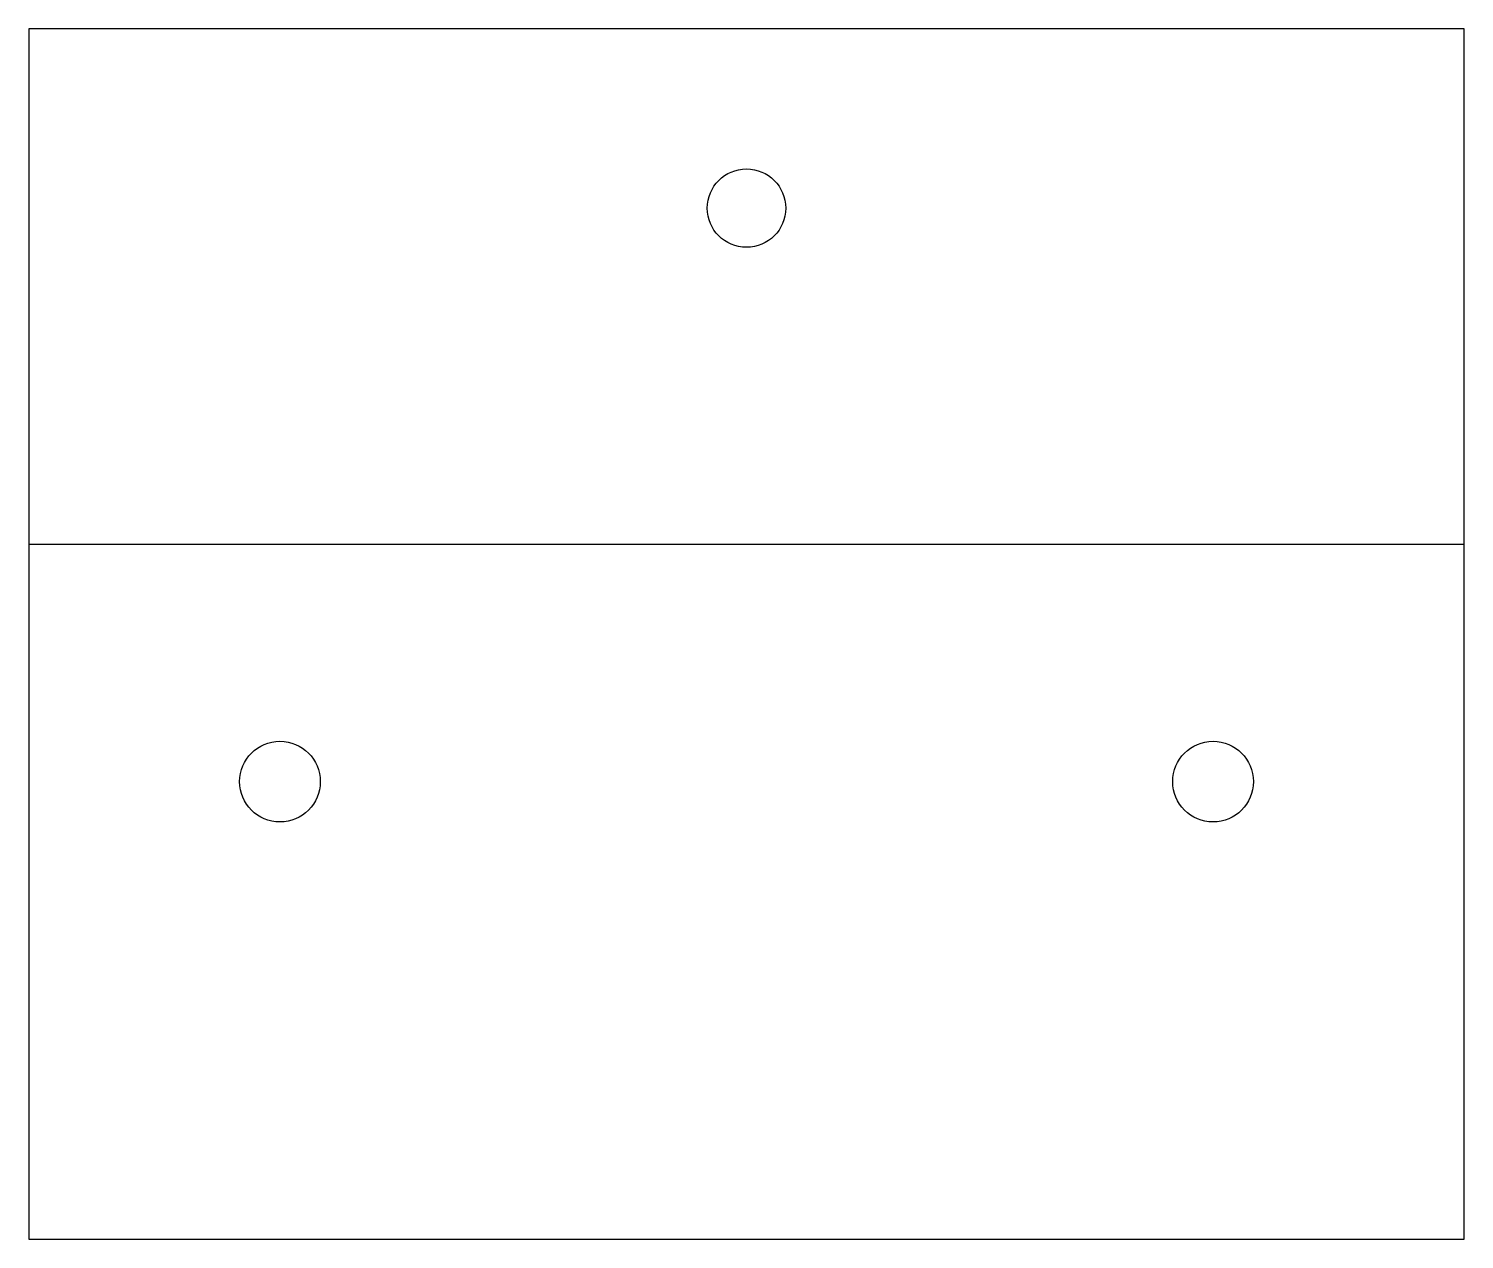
# Model space of a CAD drawing. Header units: millimetres. Extents: x 0 to 80, y 0 to 67.5.
import ezdxf

# ---------------------------------------------------------------- set-up
doc = ezdxf.new("R2010")
doc.units = ezdxf.units.MM
doc.layers.get('0').update_dxf_attribs({"linetype": 'CONTINUOUS'})
doc.layers.add('BEND', color=1, linetype='CONTINUOUS')

msp = doc.modelspace()

# ---------------------------------------------------------------- linework, layer by layer
for p, q in [((80, 67.474013), (0, 67.474013)), ((0, 67.474013), (0, 0)), ((80, 0), (80, 67.474013)), ((0, 0), (80, 0))]:
    msp.add_line(p, q)
for centre, radius in [((40, 57.474013), 2.1844), ((14, 25.511), 2.25), ((66, 25.511), 2.25)]:
    msp.add_circle(centre, radius)
at = {"layer": 'BEND'}
msp.add_line((0, 38.737007), (80, 38.737007), dxfattribs=at)

doc.saveas('drawing.dxf')
